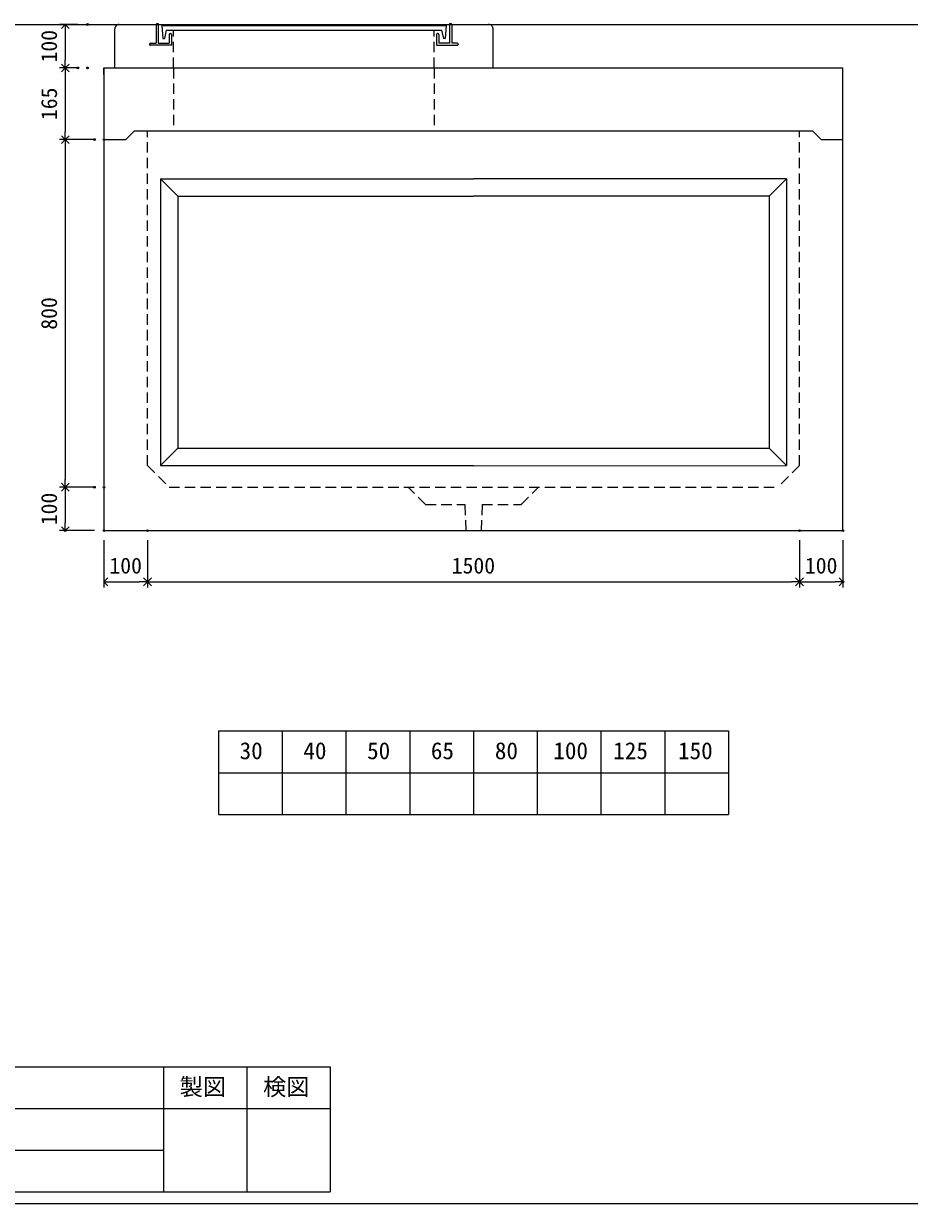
# Model space of a CAD drawing. Units: millimetres, scale not verified. Extents: x -6420 to 6420, y -3016 to 3016.
# Drawn here: x 286 to 2323, y -2684 to 32 of the extents above; entities that cross this region are included whole.
import ezdxf
from ezdxf.enums import TextEntityAlignment as Align

# ---------------------------------------------------------------- set-up
doc = ezdxf.new("R2010")
doc.units = ezdxf.units.MM
doc.header["$LTSCALE"] = 20
doc.header["$PDMODE"] = 32
doc.header["$PDSIZE"] = 4
doc.linetypes.add('DASHED1', pattern=[1.8, 1.2, -0.6])
doc.layers.add('0-1_Defpoints', color=7, linetype='Continuous')
for name, color, linetype, lineweight in [('0-2_waku', 7, 'Continuous', 18), ('0-3_gaikei', 7, 'Continuous', 18), ('0-4_kakure', 7, 'DASHED1', 5), ('0-5_sunpou', 7, 'Continuous', 5), ('0-8_uchigawa', 6, 'Continuous', 18), ('0-A_futa', 3, 'Continuous', 18), ('0-B_GL', 4, 'Continuous', 18), ('0-D_文字１', 7, 'Continuous', 18)]:
    doc.layers.add(name, color=color, linetype=linetype, lineweight=lineweight)
doc.styles.add('ＭＳ ゴシック', font='')
doc.styles.get('ＭＳ ゴシック').set_extended_font_data('MS Gothic')

# ---------------------------------------------------------------- blocks, each defined once
blk = doc.blocks.new('_Open90')
at = {"layer": '0-5_sunpou'}
blk.add_line((0, 0), (-1, 0), dxfattribs=at)
blk.add_lwpolyline([(-0.5, 0.5), (0, 0), (-0.5, -0.5)], dxfattribs=at)
blk = doc.blocks.new('D69')
at = {"layer": '0-1_Defpoints'}
for p in [(3015.38, 2640.17), (2964.21, 2540.17), (3015.38, 2540.17)]:
    blk.add_point(p, dxfattribs=at)
at = {"layer": '0-5_sunpou'}
for p, q in [((2993.38, 2640.17), (2951.21, 2640.17)), ((2964.21, 2622.17), (2964.21, 2558.17)), ((2993.38, 2540.17), (2951.21, 2540.17))]:
    blk.add_line(p, q, dxfattribs=at)
at = {"layer": '0-5_sunpou', "xscale": 18, "yscale": 18}
for p, rotation in [((2964.21, 2640.17), 90), ((2964.21, 2540.17), 270)]:
    blk.add_blockref('_Open90', p, dxfattribs=dict(at, rotation=rotation))
at = {"layer": '0-5_sunpou', "style": 'ＭＳ ゴシック'}
blk.add_text('100', height=36.66, rotation=90, dxfattribs=at).set_placement((2956.21, 2552.67), align=Align.BOTTOM_LEFT)
blk = doc.blocks.new('D70')
at = {"layer": '0-1_Defpoints'}
for p in [(2993.38, 2540.17), (2964.21, 2375.17), (3031.24, 2375.17)]:
    blk.add_point(p, dxfattribs=at)
at = {"layer": '0-5_sunpou'}
for p, q in [((2971.38, 2540.17), (2951.21, 2540.17)), ((2964.21, 2522.17), (2964.21, 2393.17)), ((3009.24, 2375.17), (2951.21, 2375.17))]:
    blk.add_line(p, q, dxfattribs=at)
at = {"layer": '0-5_sunpou', "xscale": 18, "yscale": 18}
for p, rotation in [((2964.21, 2540.17), 90), ((2964.21, 2375.17), 270)]:
    blk.add_blockref('_Open90', p, dxfattribs=dict(at, rotation=rotation))
at = {"layer": '0-5_sunpou', "style": 'ＭＳ ゴシック'}
blk.add_text('165', height=36.66, rotation=90, dxfattribs=at).set_placement((2956.21, 2420.17), align=Align.BOTTOM_LEFT)
blk = doc.blocks.new('D71')
at = {"layer": '0-1_Defpoints'}
for p in [(3015.38, 2640.17), (2964.21, 2540.17), (3015.38, 2540.17)]:
    blk.add_point(p, dxfattribs=at)
at = {"layer": '0-5_sunpou'}
for p, q in [((2993.38, 2640.17), (2951.21, 2640.17)), ((2964.21, 2622.17), (2964.21, 2558.17)), ((2993.38, 2540.17), (2951.21, 2540.17))]:
    blk.add_line(p, q, dxfattribs=at)
at = {"layer": '0-5_sunpou', "xscale": 18, "yscale": 18}
for p, rotation in [((2964.21, 2640.17), 90), ((2964.21, 2540.17), 270)]:
    blk.add_blockref('_Open90', p, dxfattribs=dict(at, rotation=rotation))
at = {"layer": '0-5_sunpou', "style": 'ＭＳ ゴシック'}
blk.add_text('100', height=36.66, rotation=90, dxfattribs=at).set_placement((2956.21, 2552.67), align=Align.BOTTOM_LEFT)
blk = doc.blocks.new('D72')
at = {"layer": '0-1_Defpoints'}
for p in [(2993.38, 2540.17), (2964.21, 2375.17), (3031.24, 2375.17)]:
    blk.add_point(p, dxfattribs=at)
at = {"layer": '0-5_sunpou'}
for p, q in [((2971.38, 2540.17), (2951.21, 2540.17)), ((2964.21, 2522.17), (2964.21, 2393.17)), ((3009.24, 2375.17), (2951.21, 2375.17))]:
    blk.add_line(p, q, dxfattribs=at)
at = {"layer": '0-5_sunpou', "xscale": 18, "yscale": 18}
for p, rotation in [((2964.21, 2540.17), 90), ((2964.21, 2375.17), 270)]:
    blk.add_blockref('_Open90', p, dxfattribs=dict(at, rotation=rotation))
at = {"layer": '0-5_sunpou', "style": 'ＭＳ ゴシック'}
blk.add_text('165', height=36.66, rotation=90, dxfattribs=at).set_placement((2956.21, 2420.17), align=Align.BOTTOM_LEFT)
blk = doc.blocks.new('D73')
at = {"layer": '0-1_Defpoints'}
for p in [(3053.24, 2375.17), (2964.21, 1575.17), (3053.24, 1575.17)]:
    blk.add_point(p, dxfattribs=at)
at = {"layer": '0-5_sunpou'}
for p, q in [((3031.24, 2375.17), (2951.21, 2375.17)), ((2964.21, 2357.17), (2964.21, 1593.17)), ((3031.24, 1575.17), (2951.21, 1575.17))]:
    blk.add_line(p, q, dxfattribs=at)
at = {"layer": '0-5_sunpou', "xscale": 18, "yscale": 18}
for p, rotation in [((2964.21, 2375.17), 90), ((2964.21, 1575.17), 270)]:
    blk.add_blockref('_Open90', p, dxfattribs=dict(at, rotation=rotation))
at = {"layer": '0-5_sunpou', "style": 'ＭＳ ゴシック'}
blk.add_text('800', height=36.66, rotation=90, dxfattribs=at).set_placement((2956.21, 1937.67), align=Align.BOTTOM_LEFT)
blk = doc.blocks.new('D74')
at = {"layer": '0-1_Defpoints'}
for p in [(3031.24, 1575.17), (2964.21, 1475.17), (3053.24, 1475.17)]:
    blk.add_point(p, dxfattribs=at)
at = {"layer": '0-5_sunpou'}
for p, q in [((3009.24, 1575.17), (2951.21, 1575.17)), ((2964.21, 1557.17), (2964.21, 1493.17)), ((3031.24, 1475.17), (2951.21, 1475.17))]:
    blk.add_line(p, q, dxfattribs=at)
at = {"layer": '0-5_sunpou', "xscale": 18, "yscale": 18}
for p, rotation in [((2964.21, 1575.17), 90), ((2964.21, 1475.17), 270)]:
    blk.add_blockref('_Open90', p, dxfattribs=dict(at, rotation=rotation))
at = {"layer": '0-5_sunpou', "style": 'ＭＳ ゴシック'}
blk.add_text('100', height=36.66, rotation=90, dxfattribs=at).set_placement((2956.21, 1487.67), align=Align.BOTTOM_LEFT)
blk = doc.blocks.new('D75')
at = {"layer": '0-1_Defpoints'}
for p in [(3053.24, 1475.17), (3153.24, 1475.17), (3153.24, 1357.46)]:
    blk.add_point(p, dxfattribs=at)
at = {"layer": '0-5_sunpou'}
for p, q in [((3053.24, 1453.17), (3053.24, 1344.46)), ((3153.24, 1453.17), (3153.24, 1344.46)), ((3071.24, 1357.46), (3135.24, 1357.46))]:
    blk.add_line(p, q, dxfattribs=at)
at = {"layer": '0-5_sunpou', "xscale": 18, "yscale": 18, "rotation": 180}
blk.add_blockref('_Open90', (3053.24, 1357.46), dxfattribs=at)
at = {"layer": '0-5_sunpou', "xscale": 18, "yscale": 18}
blk.add_blockref('_Open90', (3153.24, 1357.46), dxfattribs=at)
at = {"layer": '0-5_sunpou', "style": 'ＭＳ ゴシック'}
blk.add_text('100', height=36.66, dxfattribs=at).set_placement((3065.74, 1365.46), align=Align.BOTTOM_LEFT)
blk = doc.blocks.new('D76')
at = {"layer": '0-1_Defpoints'}
for p in [(3153.24, 1475.17), (4653.24, 1475.17), (4653.24, 1357.46)]:
    blk.add_point(p, dxfattribs=at)
at = {"layer": '0-5_sunpou'}
for p, q in [((3153.24, 1453.17), (3153.24, 1344.46)), ((4653.24, 1453.17), (4653.24, 1344.46)), ((3171.24, 1357.46), (4635.24, 1357.46))]:
    blk.add_line(p, q, dxfattribs=at)
at = {"layer": '0-5_sunpou', "xscale": 18, "yscale": 18, "rotation": 180}
blk.add_blockref('_Open90', (3153.24, 1357.46), dxfattribs=at)
at = {"layer": '0-5_sunpou', "xscale": 18, "yscale": 18}
blk.add_blockref('_Open90', (4653.24, 1357.46), dxfattribs=at)
at = {"layer": '0-5_sunpou', "style": 'ＭＳ ゴシック'}
blk.add_text('1500', height=36.66, dxfattribs=at).set_placement((3853.24, 1365.46), align=Align.BOTTOM_LEFT)
blk = doc.blocks.new('D77')
at = {"layer": '0-1_Defpoints'}
for p in [(4653.24, 1475.17), (4753.24, 1475.17), (4753.24, 1357.46)]:
    blk.add_point(p, dxfattribs=at)
at = {"layer": '0-5_sunpou'}
for p, q in [((4653.24, 1453.17), (4653.24, 1344.46)), ((4753.24, 1453.17), (4753.24, 1344.46)), ((4671.24, 1357.46), (4735.24, 1357.46))]:
    blk.add_line(p, q, dxfattribs=at)
at = {"layer": '0-5_sunpou', "xscale": 18, "yscale": 18, "rotation": 180}
blk.add_blockref('_Open90', (4653.24, 1357.46), dxfattribs=at)
at = {"layer": '0-5_sunpou', "xscale": 18, "yscale": 18}
blk.add_blockref('_Open90', (4753.24, 1357.46), dxfattribs=at)
at = {"layer": '0-5_sunpou', "style": 'ＭＳ ゴシック'}
blk.add_text('100', height=36.66, dxfattribs=at).set_placement((4665.74, 1365.46), align=Align.BOTTOM_LEFT)

msp = doc.modelspace()

# ---------------------------------------------------------------- linework, layer by layer
at = {"layer": '0-2_waku'}
for p, q in [((733.79, -1596.36), (733.79, -1788.36)), ((733.79, -1596.36), (733.79, -1788.36)), ((733.79, -1596.36), (733.79, -1788.36)), ((733.79, -1596.36), (733.79, -1788.36)), ((733.79, -1596.36), (1907.13, -1596.36)), ((880.46, -1596.36), (880.46, -1788.36)), ((1027.13, -1596.36), (1027.13, -1788.36)), ((1027.13, -1596.36), (1027.13, -1788.36)), ((1173.79, -1596.36), (1173.79, -1788.36)), ((1320.46, -1596.36), (1320.46, -1788.36)), ((1467.13, -1596.36), (1467.13, -1788.36)), ((1613.79, -1596.36), (1613.79, -1788.36)), ((1760.46, -1596.36), (1760.46, -1788.36)), ((1907.13, -1596.36), (1907.13, -1788.36)), ((733.79, -1692.36), (1907.13, -1692.36)), ((733.79, -1788.36), (1907.13, -1788.36)), ((-1712.87, -2369.03), (991.13, -2369.03)), ((607.13, -2369.03), (607.13, -2657.03)), ((607.13, -2369.03), (607.13, -2657.03)), ((799.13, -2369.03), (799.13, -2657.03)), ((991.13, -2369.03), (991.13, -2657.03)), ((-1712.87, -2465.03), (991.13, -2465.03)), ((-1712.87, -2561.03), (607.13, -2561.03)), ((-1712.87, -2657.03), (991.13, -2657.03)), ((-1739.54, -2683.69), (6420.46, -2683.69))]:
    msp.add_line(p, q, dxfattribs=at)
at = {"layer": '0-3_gaikei'}
for p, q in [((505.46, 29.64), (590.46, 29.64)), ((1270.46, 29.64), (1355.46, 29.64)), ((495.46, -70.36), (495.46, 19.64)), ((1365.46, -70.36), (1365.46, 19.64)), ((470.46, -70.36), (2170.46, -70.36)), ((470.46, -70.36), (2170.46, -70.36)), ((470.46, -70.36), (2170.46, -70.36)), ((470.46, -70.36), (2170.46, -70.36)), ((470.46, -70.36), (2170.46, -70.36)), ((470.46, -85.36), (470.46, -70.36)), ((470.46, -85.36), (470.46, -70.36)), ((495.46, -70.36), (1365.46, -70.36)), ((495.46, -70.36), (1365.46, -70.36)), ((540.46, -215.36), (520.46, -235.36)), ((540.46, -215.36), (520.46, -235.36)), ((540.46, -215.36), (520.46, -235.36)), ((540.46, -215.36), (520.46, -235.36)), ((540.46, -215.36), (520.46, -235.36)), ((540.46, -215.36), (520.46, -235.36)), ((540.46, -215.36), (520.46, -235.36)), ((540.46, -215.36), (520.46, -235.36)), ((540.46, -215.36), (520.46, -235.36)), ((540.46, -215.36), (520.46, -235.36)), ((540.46, -215.36), (520.46, -235.36)), ((540.46, -215.36), (520.46, -235.36)), ((540.46, -215.36), (520.46, -235.36)), ((540.46, -215.36), (520.46, -235.36)), ((540.46, -215.36), (520.46, -235.36)), ((540.46, -215.36), (520.46, -235.36)), ((540.46, -215.36), (2100.46, -215.36)), ((540.46, -215.36), (2100.46, -215.36)), ((540.46, -215.36), (2100.46, -215.36)), ((540.46, -215.36), (2100.46, -215.36)), ((540.46, -215.36), (2100.46, -215.36)), ((540.46, -215.36), (2100.46, -215.36)), ((540.46, -215.36), (2100.46, -215.36)), ((540.46, -215.36), (2100.46, -215.36)), ((540.46, -215.36), (2100.46, -215.36)), ((540.46, -215.36), (2100.46, -215.36)), ((540.46, -215.36), (2100.46, -215.36)), ((540.46, -215.36), (2100.46, -215.36)), ((540.46, -215.36), (2100.46, -215.36)), ((540.46, -215.36), (2100.46, -215.36)), ((540.46, -215.36), (2100.46, -215.36)), ((540.46, -215.36), (2100.46, -215.36)), ((2100.46, -215.36), (2120.46, -235.36)), ((2100.46, -215.36), (2120.46, -235.36)), ((2100.46, -215.36), (2120.46, -235.36)), ((2100.46, -215.36), (2120.46, -235.36)), ((2100.46, -215.36), (2120.46, -235.36)), ((2100.46, -215.36), (2120.46, -235.36)), ((2100.46, -215.36), (2120.46, -235.36)), ((2100.46, -215.36), (2120.46, -235.36)), ((2100.46, -215.36), (2120.46, -235.36)), ((2100.46, -215.36), (2120.46, -235.36)), ((2100.46, -215.36), (2120.46, -235.36)), ((2100.46, -215.36), (2120.46, -235.36)), ((2100.46, -215.36), (2120.46, -235.36)), ((2100.46, -215.36), (2120.46, -235.36)), ((2100.46, -215.36), (2120.46, -235.36)), ((2100.46, -215.36), (2120.46, -235.36)), ((470.46, -235.36), (520.46, -235.36)), ((470.46, -235.36), (520.46, -235.36)), ((470.46, -235.36), (520.46, -235.36)), ((470.46, -235.36), (520.46, -235.36)), ((470.46, -235.36), (520.46, -235.36)), ((470.46, -235.36), (520.46, -235.36)), ((470.46, -235.36), (520.46, -235.36)), ((470.46, -235.36), (520.46, -235.36)), ((470.46, -235.36), (520.46, -235.36)), ((470.46, -235.36), (520.46, -235.36)), ((470.46, -235.36), (520.46, -235.36)), ((470.46, -235.36), (520.46, -235.36)), ((470.46, -235.36), (520.46, -235.36)), ((470.46, -235.36), (520.46, -235.36)), ((470.46, -235.36), (520.46, -235.36)), ((470.46, -235.36), (520.46, -235.36)), ((2120.46, -235.36), (2170.46, -235.36)), ((2120.46, -235.36), (2170.46, -235.36)), ((2120.46, -235.36), (2170.46, -235.36)), ((2120.46, -235.36), (2170.46, -235.36)), ((2120.46, -235.36), (2170.46, -235.36)), ((2120.46, -235.36), (2170.46, -235.36)), ((2120.46, -235.36), (2170.46, -235.36)), ((2120.46, -235.36), (2170.46, -235.36)), ((2120.46, -235.36), (2170.46, -235.36)), ((2120.46, -235.36), (2170.46, -235.36)), ((2120.46, -235.36), (2170.46, -235.36)), ((2120.46, -235.36), (2170.46, -235.36)), ((2120.46, -235.36), (2170.46, -235.36)), ((2120.46, -235.36), (2170.46, -235.36)), ((2120.46, -235.36), (2170.46, -235.36)), ((2120.46, -235.36), (2170.46, -235.36)), ((470.46, -1135.36), (2170.46, -1135.36))]:
    msp.add_line(p, q, dxfattribs=at)
for points in [[(470.46, -70.36), (470.46, -235.36), (470.46, -1135.36)], [(2170.46, -1135.36), (2170.46, -235.36), (2170.46, -70.36)]]:
    msp.add_lwpolyline(points, dxfattribs=at)
for centre, radius, start, end in [((504.88, 20.22), 9.44, 86.47383, 183.52617), ((1355.79, 19.97), 9.68, 358.04251, 91.95749)]:
    msp.add_arc(centre, radius, start, end, dxfattribs=at)
at = {"layer": '0-4_kakure'}
for p, q in [((630.46, -70.36), (630.46, 16.14)), ((1230.46, -70.36), (1230.46, 16.14)), ((630.46, -70.36), (630.46, -215.36)), ((1230.46, -70.36), (1230.46, -215.36)), ((570.46, -985.36), (570.46, -215.36)), ((2070.46, -985.36), (2070.46, -215.36)), ((570.46, -985.36), (620.46, -1035.36)), ((2070.46, -985.36), (2020.46, -1035.36)), ((620.46, -1035.36), (2020.46, -1035.36)), ((1210.46, -1075.36), (1170.46, -1035.36)), ((1210.46, -1075.36), (1300.46, -1075.36)), ((1300.46, -1075.36), (1302.96, -1135.36)), ((1340.46, -1075.36), (1337.96, -1135.36))]:
    msp.add_line(p, q, dxfattribs=at)
msp.add_lwpolyline([(1340.46, -1075.36), (1430.46, -1075.36), (1470.46, -1035.36)], dxfattribs=at)
at = {"layer": '0-8_uchigawa'}
for p, q in [((600.46, -325.36), (1320.46, -325.36)), ((600.46, -325.36), (600.46, -985.36)), ((640.46, -365.36), (600.46, -325.36)), ((2040.46, -325.36), (1320.46, -325.36)), ((2000.46, -365.36), (2040.46, -325.36)), ((2040.46, -325.36), (2040.46, -985.36)), ((2040.46, -325.36), (2040.46, -985.36)), ((640.46, -365.36), (640.46, -945.36)), ((640.46, -365.36), (1320.46, -365.36)), ((640.46, -365.36), (1320.46, -365.36)), ((2000.46, -365.36), (1320.46, -365.36)), ((2000.46, -365.36), (2000.46, -945.36)), ((640.46, -945.36), (600.46, -985.36)), ((640.46, -945.36), (1320.46, -945.36)), ((600.46, -985.36), (1320.46, -985.36)), ((1321.15, -986.05), (2040.46, -985.36))]:
    msp.add_line(p, q, dxfattribs=at)
msp.add_lwpolyline([(1320.46, -945.36), (2000.46, -945.36), (2040.46, -985.36)], dxfattribs=at)
at = {"layer": '0-A_futa'}
for p, q in [((590.46, 29.64), (590.46, -13.36)), ((592.46, 31.64), (595.46, 31.64)), ((595.46, 31.64), (595.46, -13.36)), ((1265.46, 31.64), (1268.46, 31.64)), ((1265.46, 31.64), (1265.46, -13.36)), ((1270.46, 29.64), (1270.46, -13.36)), ((603.27, 27.14), (1257.6, 27.14)), ((603.27, 27.14), (605.76, -2.86)), ((613.79, 16.14), (609.47, -2.86)), ((613.79, 16.14), (1247.13, 16.14)), ((620.46, 6.64), (620.46, -13.36)), ((622.46, 8.64), (623.46, 8.64)), ((625.46, 6.64), (625.46, -18.36)), ((1235.46, 6.64), (1235.46, -18.36)), ((1238.46, 8.64), (1237.46, 8.64)), ((1240.46, 6.64), (1240.46, -13.36)), ((1247.13, 16.14), (1251.45, -2.86)), ((1257.6, 27.14), (1255.35, -2.86)), ((575.46, -15.36), (575.46, -16.36)), ((577.46, -13.36), (590.46, -13.36)), ((625.46, -18.36), (577.46, -18.36)), ((595.46, -13.36), (620.46, -13.36)), ((605.76, -2.86), (609.47, -2.86)), ((1235.46, -18.36), (1283.46, -18.36)), ((1265.46, -13.36), (1240.46, -13.36)), ((1255.35, -2.86), (1251.45, -2.86)), ((1283.46, -13.36), (1270.46, -13.36)), ((1285.46, -15.36), (1285.46, -16.36))]:
    msp.add_line(p, q, dxfattribs=at)
for centre, start, end in [((592.46, 29.64), 90, 180), ((1268.46, 29.64), 0, 90), ((622.46, 6.64), 90, 180), ((623.46, 6.64), 0, 90), ((1237.46, 6.64), 90, 180), ((1238.46, 6.64), 0, 90), ((577.46, -15.36), 90, 180), ((577.46, -16.36), 180, 270), ((1283.46, -15.36), 0, 90), ((1283.46, -16.36), 270, 0)]:
    msp.add_arc(centre, 2, start, end, dxfattribs=at)
at = {"layer": '0-B_GL'}
msp.add_line((-1739.54, 29.64), (6420.46, 29.64), dxfattribs=at)

# ---------------------------------------------------------------- block references
at = {"layer": '0-5_sunpou'}
for name in ['D69', 'D71', 'D70', 'D72', 'D73', 'D74', 'D75', 'D76', 'D77']:
    msp.add_blockref(name, (-2582.77, -2610.53), dxfattribs=at)

# ---------------------------------------------------------------- texts
at = {"layer": '0-D_文字１', "style": 'ＭＳ ゴシック'}
for s, p in [('30', (782.49, -1673.08)), ('40', (929.16, -1673.08)), ('50', (1075.82, -1673.08)), ('65', (1222.49, -1673.08)), ('80', (1369.7, -1673.08)), ('100', (1504.2, -1673.08)), ('125', (1642.05, -1673.08)), ('150', (1791.07, -1673.08)), ('製図', (644.54, -2446.69)), ('検図', (836.54, -2446.69))]:
    msp.add_text(s, height=39.1, dxfattribs=at).set_placement(p, align=Align.BOTTOM_LEFT)

doc.saveas('drawing.dxf')
